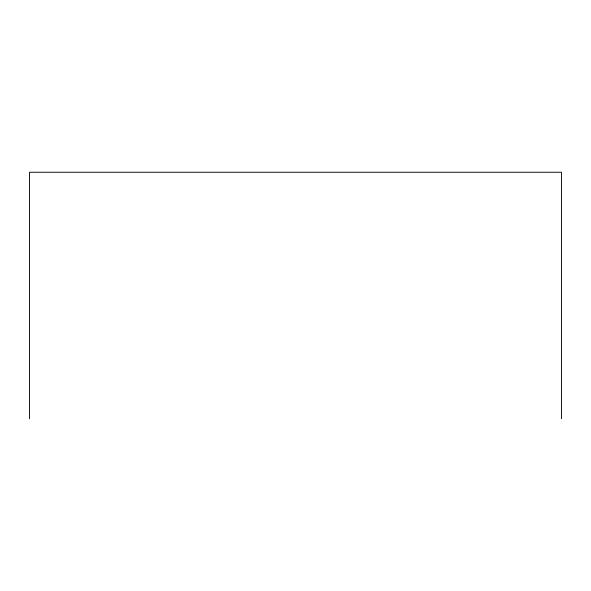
<?xml version="1.0" encoding="UTF-8"?>
<svg xmlns="http://www.w3.org/2000/svg" width="591" height="591" viewBox="0 0 591 591"><rect width="100%" height="100%" fill="white"/><g stroke="black" fill="none" stroke-linecap="round" stroke-linejoin="round"><path stroke-width="0.89" d="M561.45 418.746L561.45 172.254L29.55 172.254L29.55 418.746"/></g></svg>
